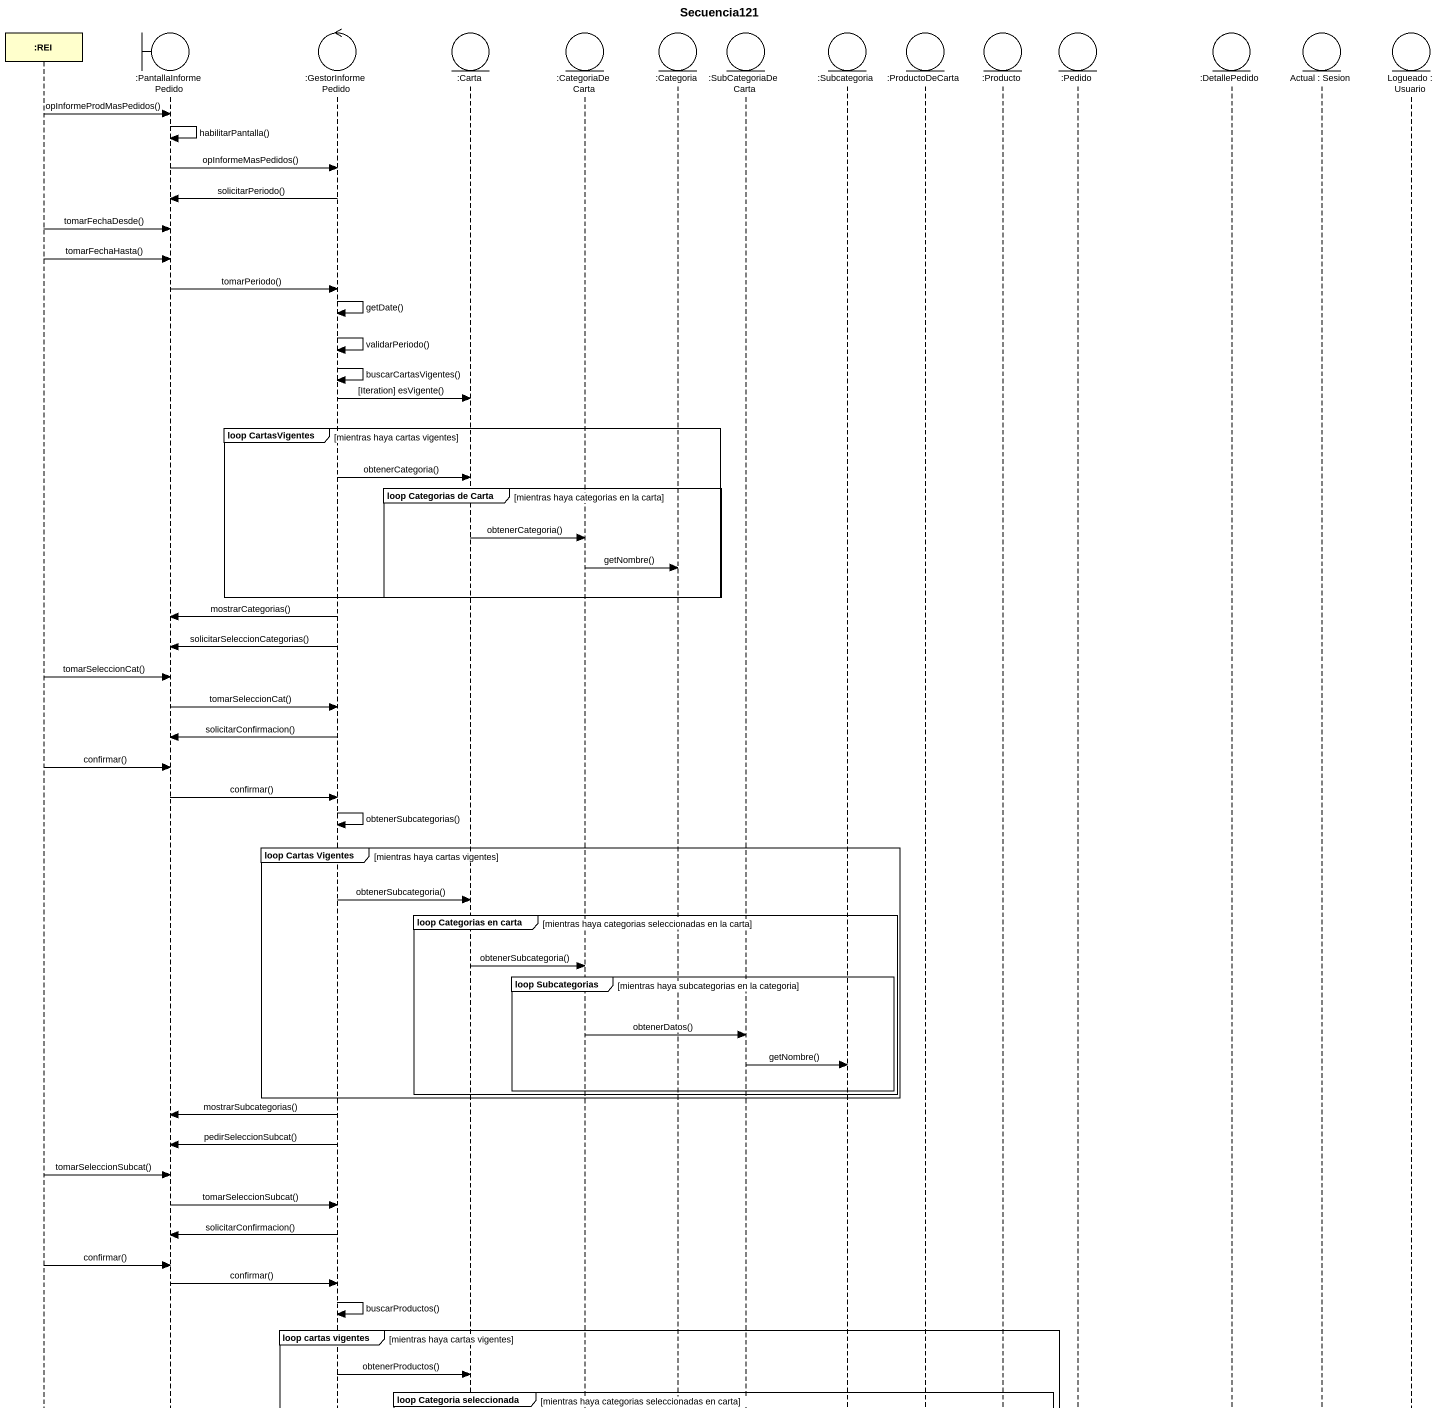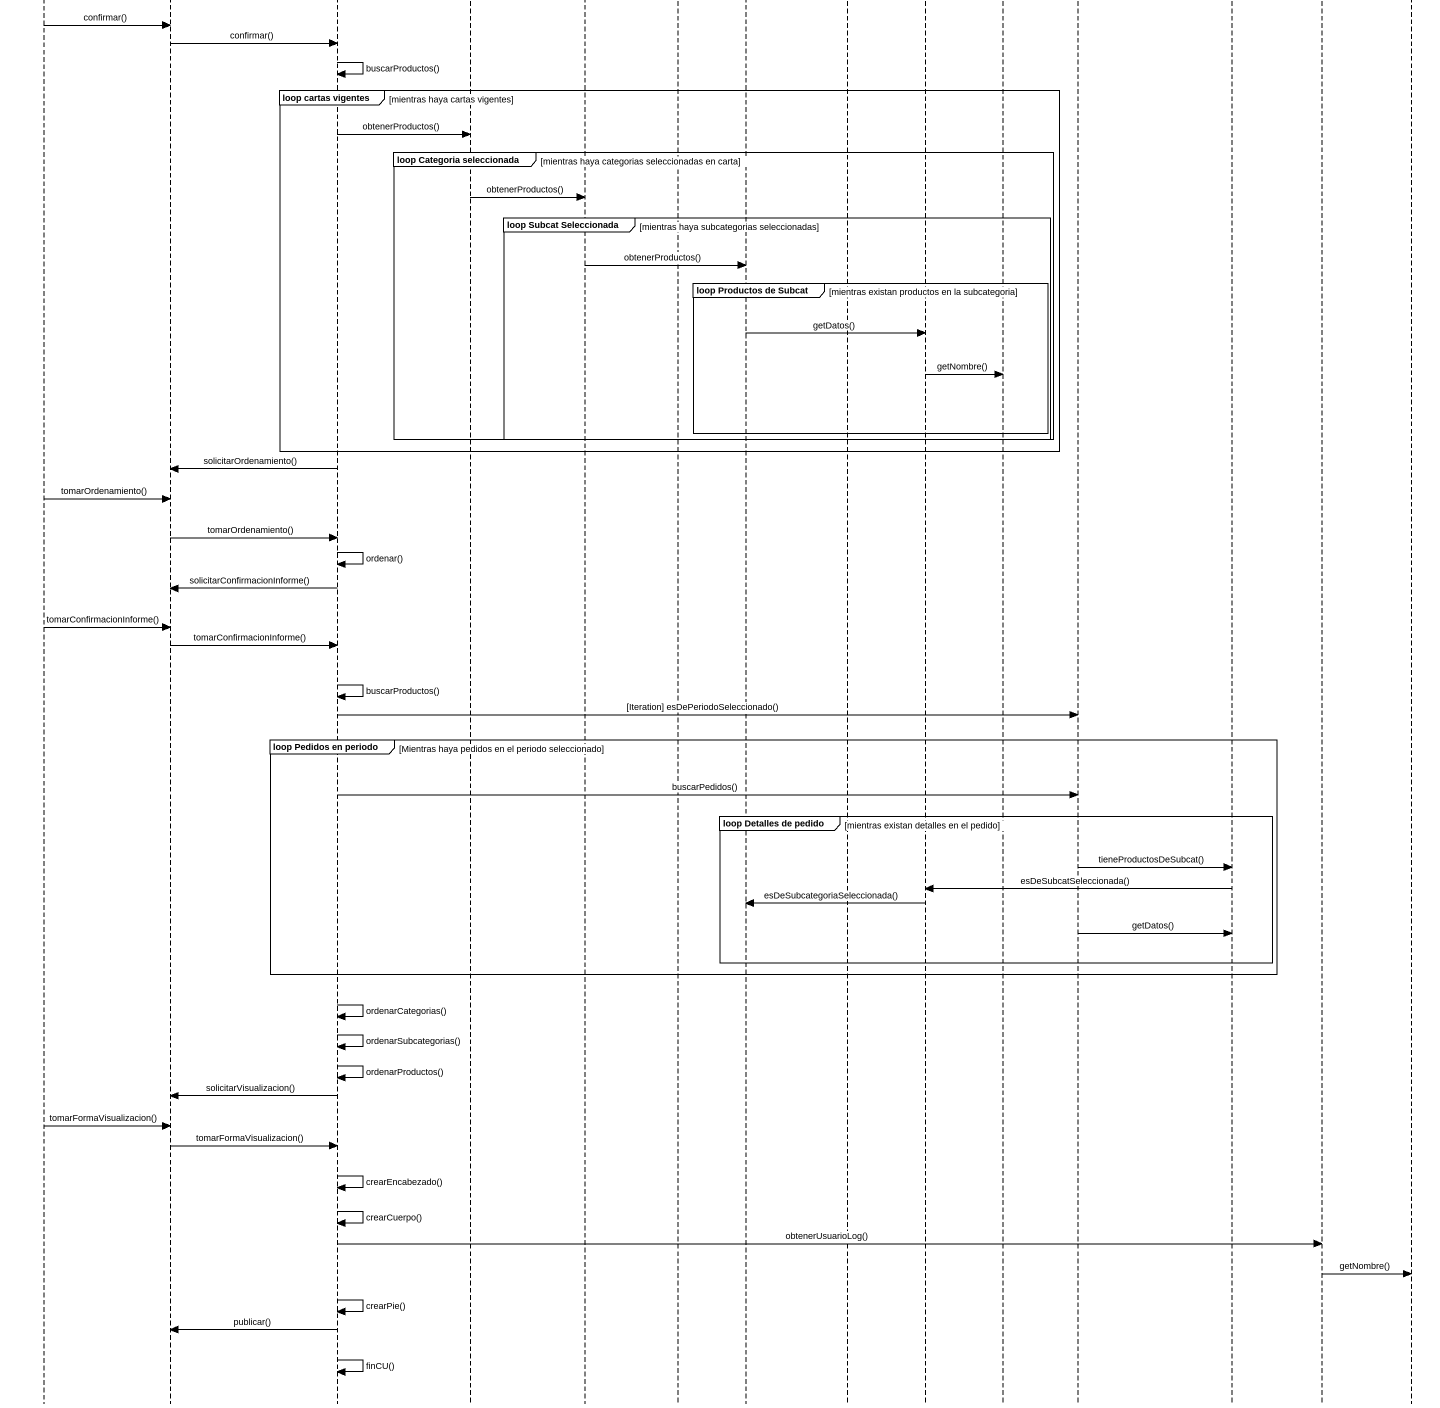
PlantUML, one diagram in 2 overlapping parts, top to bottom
@startuml
title Secuencia121
hide footbox
participant ":REI" as REI
boundary ":PantallaInformePedido" as PantallaInformePedido
control ":GestorInformePedido" as GestorInformePedido
entity ":Carta" as Carta
entity ":CategoriaDeCarta" as CategoriaDeCarta
entity ":Categoria" as Categoria
entity ":SubCategoriaDeCarta" as SubCategoriaDeCarta
entity ":Subcategoria" as Subcategoria
entity ":ProductoDeCarta" as ProductoDeCarta
entity ":Producto" as Producto
entity ":Pedido" as Pedido
entity ":DetallePedido" as DetallePedido
entity "Actual : Sesion" as Actual
entity "Logueado : Usuario" as Logueado

REI -> PantallaInformePedido : opInformeProdMasPedidos()
PantallaInformePedido -> PantallaInformePedido : habilitarPantalla()
PantallaInformePedido -> GestorInformePedido : opInformeMasPedidos()
GestorInformePedido -> PantallaInformePedido : solicitarPeriodo()
REI -> PantallaInformePedido : tomarFechaDesde()
REI -> PantallaInformePedido : tomarFechaHasta()
PantallaInformePedido -> GestorInformePedido : tomarPeriodo()
GestorInformePedido -> GestorInformePedido : getDate()
GestorInformePedido -> GestorInformePedido : validarPeriodo()
GestorInformePedido -> GestorInformePedido : buscarCartasVigentes()
GestorInformePedido -> Carta : [Iteration] esVigente()
group loop CartasVigentes [mientras haya cartas vigentes]
  GestorInformePedido -> Carta : obtenerCategoria()
  group loop Categorias de Carta [mientras haya categorias en la carta]
    Carta -> CategoriaDeCarta : obtenerCategoria()
    CategoriaDeCarta -> Categoria : getNombre()
  end
end
GestorInformePedido -> PantallaInformePedido : mostrarCategorias()
GestorInformePedido -> PantallaInformePedido : solicitarSeleccionCategorias()
REI -> PantallaInformePedido : tomarSeleccionCat()
PantallaInformePedido -> GestorInformePedido : tomarSeleccionCat()
GestorInformePedido -> PantallaInformePedido : solicitarConfirmacion()
REI -> PantallaInformePedido : confirmar()
PantallaInformePedido -> GestorInformePedido : confirmar()
GestorInformePedido -> GestorInformePedido : obtenerSubcategorias()
group loop Cartas Vigentes [mientras haya cartas vigentes]
  GestorInformePedido -> Carta : obtenerSubcategoria()
  group loop Categorias en carta [mientras haya categorias seleccionadas en la carta]
    Carta -> CategoriaDeCarta : obtenerSubcategoria()
    group loop Subcategorias [mientras haya subcategorias en la categoria]
      CategoriaDeCarta -> SubCategoriaDeCarta : obtenerDatos()
      SubCategoriaDeCarta -> Subcategoria : getNombre()
    end
  end
end
GestorInformePedido -> PantallaInformePedido : mostrarSubcategorias()
GestorInformePedido -> PantallaInformePedido : pedirSeleccionSubcat()
REI -> PantallaInformePedido : tomarSeleccionSubcat()
PantallaInformePedido -> GestorInformePedido : tomarSeleccionSubcat()
GestorInformePedido -> PantallaInformePedido : solicitarConfirmacion()
REI -> PantallaInformePedido : confirmar()
PantallaInformePedido -> GestorInformePedido : confirmar()
GestorInformePedido -> GestorInformePedido : buscarProductos()
group loop cartas vigentes [mientras haya cartas vigentes]
  GestorInformePedido -> Carta : obtenerProductos()
  group loop Categoria seleccionada [mientras haya categorias seleccionadas en carta]
    Carta -> CategoriaDeCarta : obtenerProductos()
    group loop Subcat Seleccionada [mientras haya subcategorias seleccionadas]
      CategoriaDeCarta -> SubCategoriaDeCarta : obtenerProductos()
      group loop Productos de Subcat [mientras existan productos en la subcategoria]
        SubCategoriaDeCarta -> ProductoDeCarta : getDatos()
        ProductoDeCarta -> Producto : getNombre()
      end
    end
  end
end
GestorInformePedido -> PantallaInformePedido : solicitarOrdenamiento()
REI -> PantallaInformePedido : tomarOrdenamiento()
PantallaInformePedido -> GestorInformePedido : tomarOrdenamiento()
GestorInformePedido -> GestorInformePedido : ordenar()
GestorInformePedido -> PantallaInformePedido : solicitarConfirmacionInforme()
REI -> PantallaInformePedido : tomarConfirmacionInforme()
PantallaInformePedido -> GestorInformePedido : tomarConfirmacionInforme()
GestorInformePedido -> GestorInformePedido : buscarProductos()
GestorInformePedido -> Pedido : [Iteration] esDePeriodoSeleccionado()
group loop Pedidos en periodo [Mientras haya pedidos en el periodo seleccionado]
  GestorInformePedido -> Pedido : buscarPedidos()
  group loop Detalles de pedido [mientras existan detalles en el pedido]
    Pedido -> DetallePedido : tieneProductosDeSubcat()
    DetallePedido -> ProductoDeCarta : esDeSubcatSeleccionada()
    ProductoDeCarta -> SubCategoriaDeCarta : esDeSubcategoriaSeleccionada()
    Pedido -> DetallePedido : getDatos()
  end
end
GestorInformePedido -> GestorInformePedido : ordenarCategorias()
GestorInformePedido -> GestorInformePedido : ordenarSubcategorias()
GestorInformePedido -> GestorInformePedido : ordenarProductos()
GestorInformePedido -> PantallaInformePedido : solicitarVisualizacion()
REI -> PantallaInformePedido : tomarFormaVisualizacion()
PantallaInformePedido -> GestorInformePedido : tomarFormaVisualizacion()
GestorInformePedido -> GestorInformePedido : crearEncabezado()
GestorInformePedido -> GestorInformePedido : crearCuerpo()
GestorInformePedido -> Actual : obtenerUsuarioLog()
Actual -> Logueado : getNombre()
GestorInformePedido -> GestorInformePedido : crearPie()
GestorInformePedido -> PantallaInformePedido : publicar()
GestorInformePedido -> GestorInformePedido : finCU()
@enduml
